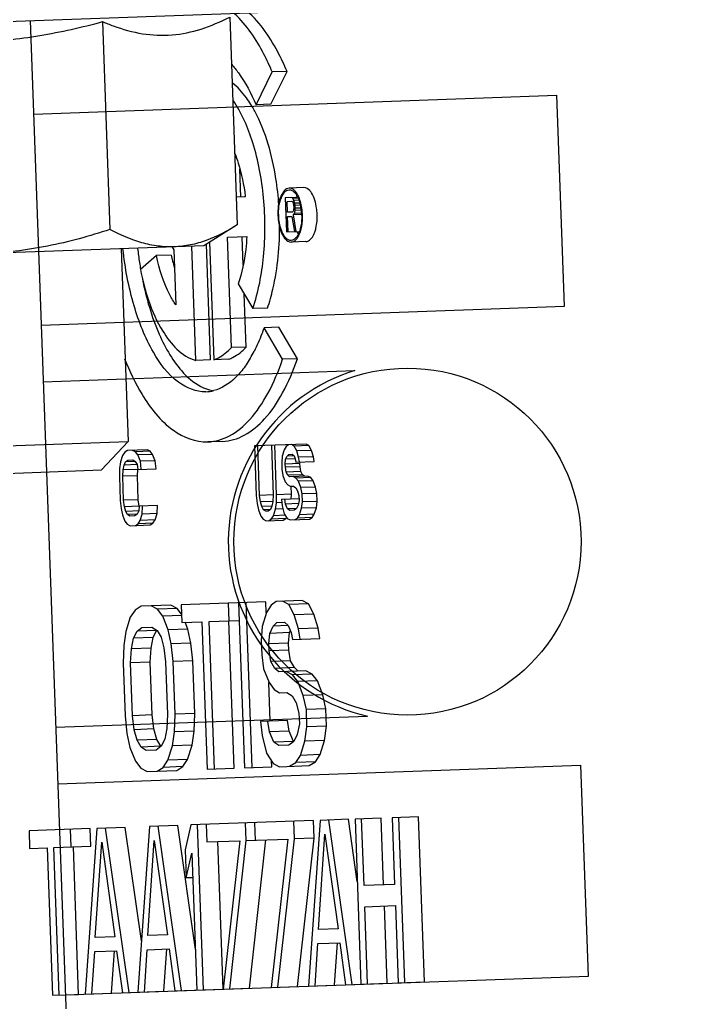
# Model space of a CAD drawing. Header units: millimetres. Extents: x 8884 to 18446, y 10737 to 16556.
# Drawn here: x 11247.985 to 11248.607, y 15462.355 to 15463.247 of the extents above; entities that cross this region are included whole.
import ezdxf

# ---------------------------------------------------------------- set-up
doc = ezdxf.new("R2010")
doc.units = ezdxf.units.MM
doc.layers.add('ENSAMBLES', color=7, linetype='Continuous')

msp = doc.modelspace()

# ---------------------------------------------------------------- linework, layer by layer
at = {"color": 252, "linetype": 'Continuous'}
for p, q in [((11247.1955, 15463.21742, 84.48697), (11248.69453, 15463.27133, 84.48697)), ((11247.99498, 15463.24618, 84.48697), (11248.03092, 15462.24682, 84.48697)), ((11248.17593, 15463.24935, 84.48697), (11248.18271, 15463.06067, 84.48697)), ((11248.06053, 15463.2452, 84.48697), (11248.06732, 15463.05652, 84.48697)), ((11247.99804, 15463.16123, 84.48697), (11248.47273, 15463.1783, 84.48697)), ((11248.47962, 15462.98685, 84.48697), (11248.47273, 15463.1783, 84.48697)), ((11248.18271, 15463.06067, 84.48697), (11248.15243, 15463.04171, 84.48697)), ((11248.15243, 15463.04171, 84.48697), (11247.75269, 15463.02733, 84.48697)), ((11248.07748, 15463.03901, 84.48697), (11248.08377, 15462.86412, 84.48697)), ((11248.00492, 15462.96978, 84.48697), (11248.47962, 15462.98685, 84.48697)), ((11248.00677, 15462.91835, 84.48697), (11248.28953, 15462.92852, 84.48697)), ((11247.83393, 15462.85514, 84.48697), (11248.08377, 15462.86412, 84.48697)), ((11248.08377, 15462.86412, 84.48697), (11248.05969, 15462.83824, 84.48697)), ((11247.85982, 15462.83105, 84.48697), (11248.05968, 15462.83824, 84.48697)), ((11248.01805, 15462.60463, 84.48697), (11248.30081, 15462.6148, 84.48697)), ((11248.0199, 15462.5532, 84.48697), (11248.4946, 15462.57027, 84.48697)), ((11248.50148, 15462.37882, 84.48697), (11248.4946, 15462.57027, 84.48697)), ((11248.02679, 15462.36175, 84.48697), (11248.50144, 15462.37882, 84.48697))]:
    msp.add_line(p, q, dxfattribs=at)
msp.add_circle((11248.3372, 15462.77317, 84.48697), 0.1575, dxfattribs=at)
for centre, radius, start, end in [((11248.13931, 15463.43092, 84.48697), 0.20175, 247.01416, 249.9669), ((11248.3372, 15462.77317, 84.48697), 0.1625, 107.05965, 257.05965)]:
    msp.add_arc(centre, radius, start, end, dxfattribs=at)
for points, start_tangent, end_tangent in [([(11248.0702, 15463.24138, 84.48697), (11248.09688, 15463.23426, 84.48697), (11248.12362, 15463.23314, 84.48697), (11248.15005, 15463.2385, 84.48697), (11248.17593, 15463.24935, 84.48697)], (0.93977, -0.341809), (0.890533, 0.454918)), ([(11247.94565, 15463.22663, 84.48697), (11248.00362, 15463.23258, 84.48697), (11248.06053, 15463.2452, 84.48697)], (0.999354, 0.03594), (0.96509, 0.261918)), ([(11248.18271, 15463.06067, 84.48697), (11248.15464, 15463.0466, 84.48697), (11248.14024, 15463.0425, 84.48697), (11248.12565, 15463.04074, 84.48697)], (-0.847496, -0.530802), (-0.999354, -0.03594)), ([(11248.06732, 15463.05652, 84.48697), (11248.01071, 15463.04143, 84.48697), (11247.95256, 15463.03452, 84.48697)], (-0.95018, -0.311701), (-0.999354, -0.03594)), ([(11248.12565, 15463.04074, 84.48697), (11248.11098, 15463.04145, 84.48697), (11248.09632, 15463.04451, 84.48697), (11248.06732, 15463.05652, 84.48697)], (-0.999354, -0.03594), (-0.883436, 0.468552))]:
    msp.add_spline(points, degree=3, dxfattribs=dict(at, start_tangent=start_tangent, end_tangent=end_tangent))
at = {"layer": 'ENSAMBLES', "color": 252, "linetype": 'Continuous'}
for p, q in [((11248.19982, 15463.16973, 84.48697), (11248.21458, 15463.19953, 84.48697)), ((11248.21318, 15463.17021, 84.48697), (11248.22794, 15463.20001, 84.48697)), ((11248.22794, 15463.20001, 84.48697), (11248.21458, 15463.19953, 84.48697)), ((11248.21318, 15463.17021, 84.48697), (11248.19982, 15463.16973, 84.48697)), ((11248.18593, 15463.08594, 84.48697), (11248.18501, 15463.11154, 84.48697)), ((11248.24332, 15463.09451, 84.48697), (11248.22996, 15463.09403, 84.48697)), ((11248.19016, 15463.08609, 84.48697), (11248.18181, 15463.08579, 84.48697)), ((11248.23754, 15463.08567, 84.48697), (11248.22641, 15463.08527, 84.48697)), ((11248.22641, 15463.08527, 84.48697), (11248.22752, 15463.05441, 84.48697)), ((11248.23321, 15463.08486, 84.48697), (11248.23202, 15463.08547, 84.48697)), ((11248.2378, 15463.08502, 84.48697), (11248.23321, 15463.08486, 84.48697)), ((11248.22793, 15463.08204, 84.48697), (11248.23237, 15463.0822, 84.48697)), ((11248.22829, 15463.07219, 84.48697), (11248.22793, 15463.08204, 84.48697)), ((11248.23237, 15463.0822, 84.48697), (11248.23309, 15463.08157, 84.48697)), ((11248.23309, 15463.08157, 84.48697), (11248.23361, 15463.08027, 84.48697)), ((11248.23421, 15463.08292, 84.48697), (11248.23321, 15463.08486, 84.48697)), ((11248.23361, 15463.08027, 84.48697), (11248.23391, 15463.07831, 84.48697)), ((11248.23398, 15463.07634, 84.48697), (11248.23382, 15463.07436, 84.48697)), ((11248.23391, 15463.07831, 84.48697), (11248.23398, 15463.07634, 84.48697)), ((11248.23858, 15463.08308, 84.48697), (11248.23421, 15463.08292, 84.48697)), ((11248.23501, 15463.08032, 84.48697), (11248.23421, 15463.08292, 84.48697)), ((11248.23963, 15463.08049, 84.48697), (11248.23501, 15463.08032, 84.48697)), ((11248.23531, 15463.07836, 84.48697), (11248.23501, 15463.08032, 84.48697)), ((11248.24007, 15463.07853, 84.48697), (11248.23531, 15463.07836, 84.48697)), ((11248.2354, 15463.07573, 84.48697), (11248.23531, 15463.07836, 84.48697)), ((11248.23272, 15463.07235, 84.48697), (11248.22829, 15463.07219, 84.48697)), ((11248.22843, 15463.06825, 84.48697), (11248.2324, 15463.06839, 84.48697)), ((11248.22892, 15463.05446, 84.48697), (11248.22843, 15463.06825, 84.48697)), ((11248.2324, 15463.06839, 84.48697), (11248.23476, 15463.05467, 84.48697)), ((11248.2334, 15463.07303, 84.48697), (11248.23272, 15463.07235, 84.48697)), ((11248.23382, 15463.07436, 84.48697), (11248.2334, 15463.07303, 84.48697)), ((11248.23375, 15463.06976, 84.48697), (11248.23464, 15463.0711, 84.48697)), ((11248.24127, 15463.07003, 84.48697), (11248.23375, 15463.06976, 84.48697)), ((11248.23639, 15463.05473, 84.48697), (11248.23375, 15463.06976, 84.48697)), ((11248.23464, 15463.0711, 84.48697), (11248.23524, 15463.07375, 84.48697)), ((11248.24122, 15463.07134, 84.48697), (11248.23464, 15463.0711, 84.48697)), ((11248.23524, 15463.07375, 84.48697), (11248.2354, 15463.07573, 84.48697)), ((11248.24113, 15463.07397, 84.48697), (11248.23524, 15463.07375, 84.48697)), ((11248.24043, 15463.07591, 84.48697), (11248.2354, 15463.07573, 84.48697)), ((11248.17387, 15463.04948, 84.48697), (11248.19146, 15463.05011, 84.48697)), ((11248.17747, 15462.94929, 84.48697), (11248.17387, 15463.04948, 84.48697)), ((11248.18815, 15463.02419, 84.48697), (11248.18722, 15463.04996, 84.48697)), ((11248.22752, 15463.05441, 84.48697), (11248.23896, 15463.05483, 84.48697)), ((11248.2374, 15463.0535, 84.48697), (11248.23833, 15463.05183, 84.48697)), ((11248.23916, 15463.05447, 84.48697), (11248.23799, 15463.05181, 84.48697)), ((11248.12342, 15463.04098, 84.48697), (11248.12522, 15463.03792, 84.48697)), ((11248.14518, 15462.93763, 84.48697), (11248.14145, 15463.04131, 84.48697)), ((11248.15854, 15462.93811, 84.48697), (11248.15476, 15463.04316, 84.48697)), ((11248.15767, 15463.04499, 84.48697), (11248.16151, 15462.93822, 84.48697)), ((11248.24508, 15463.04554, 84.48697), (11248.23172, 15463.04506, 84.48697)), ((11248.10959, 15463.03284, 84.48697), (11248.09489, 15463.02016, 84.48697)), ((11248.12295, 15463.03332, 84.48697), (11248.10959, 15463.03284, 84.48697)), ((11248.12522, 15463.03792, 84.48697), (11248.12701, 15462.98821, 84.48697)), ((11248.18375, 15463.00707, 84.48697), (11248.19691, 15462.98471, 84.48697)), ((11248.19083, 15462.94977, 84.48697), (11248.18909, 15462.99798, 84.48697)), ((11248.21026, 15462.98519, 84.48697), (11248.19691, 15462.98471, 84.48697)), ((11248.22045, 15462.96786, 84.48697), (11248.2071, 15462.96738, 84.48697)), ((11248.22396, 15462.93873, 84.48697), (11248.2071, 15462.96738, 84.48697)), ((11248.23732, 15462.93921, 84.48697), (11248.22045, 15462.96786, 84.48697)), ((11248.19083, 15462.94977, 84.48697), (11248.17747, 15462.94929, 84.48697)), ((11248.15854, 15462.93811, 84.48697), (11248.14518, 15462.93763, 84.48697)), ((11248.17487, 15462.9387, 84.48697), (11248.16151, 15462.93822, 84.48697)), ((11248.23732, 15462.93921, 84.48697), (11248.22396, 15462.93873, 84.48697)), ((11248.16937, 15462.8642, 84.48697), (11248.15602, 15462.86372, 84.48697)), ((11248.08072, 15462.85431, 84.48697), (11248.07876, 15462.85133, 84.48697)), ((11248.08325, 15462.85585, 84.48697), (11248.08072, 15462.85431, 84.48697)), ((11248.10125, 15462.8565, 84.48697), (11248.08325, 15462.85585, 84.48697)), ((11248.09053, 15462.85466, 84.48697), (11248.08789, 15462.85602, 84.48697)), ((11248.10388, 15462.85514, 84.48697), (11248.09053, 15462.85466, 84.48697)), ((11248.0927, 15462.85183, 84.48697), (11248.09053, 15462.85466, 84.48697)), ((11248.10388, 15462.85514, 84.48697), (11248.10125, 15462.8565, 84.48697)), ((11248.10605, 15462.85231, 84.48697), (11248.10388, 15462.85514, 84.48697)), ((11248.24524, 15462.86168, 84.48697), (11248.19834, 15462.85999, 84.48697)), ((11248.19834, 15462.85999, 84.48697), (11248.19995, 15462.815, 84.48697)), ((11248.20305, 15462.81511, 84.48697), (11248.20143, 15462.8601, 84.48697)), ((11248.21382, 15462.86055, 84.48697), (11248.21544, 15462.81556, 84.48697)), ((11248.21853, 15462.81567, 84.48697), (11248.21692, 15462.86066, 84.48697)), ((11248.22533, 15462.8566, 84.48697), (11248.22347, 15462.85072, 84.48697)), ((11248.22729, 15462.85958, 84.48697), (11248.22533, 15462.8566, 84.48697)), ((11248.2293, 15462.8611, 84.48697), (11248.22729, 15462.85958, 84.48697)), ((11248.23451, 15462.85984, 84.48697), (11248.23188, 15462.8612, 84.48697)), ((11248.24787, 15462.86032, 84.48697), (11248.23451, 15462.85984, 84.48697)), ((11248.23673, 15462.85556, 84.48697), (11248.23451, 15462.85984, 84.48697)), ((11248.25009, 15462.85604, 84.48697), (11248.23673, 15462.85556, 84.48697)), ((11248.23849, 15462.84981, 84.48697), (11248.23673, 15462.85556, 84.48697)), ((11248.24787, 15462.86032, 84.48697), (11248.24524, 15462.86168, 84.48697)), ((11248.25009, 15462.85604, 84.48697), (11248.24787, 15462.86032, 84.48697)), ((11248.25185, 15462.85029, 84.48697), (11248.25009, 15462.85604, 84.48697)), ((11248.07691, 15462.84545, 84.48697), (11248.07608, 15462.83961, 84.48697)), ((11248.07876, 15462.85133, 84.48697), (11248.07691, 15462.84545, 84.48697)), ((11248.08011, 15462.84266, 84.48697), (11248.08155, 15462.84562, 84.48697)), ((11248.08155, 15462.84562, 84.48697), (11248.08356, 15462.84714, 84.48697)), ((11248.09032, 15462.84593, 84.48697), (11248.08155, 15462.84562, 84.48697)), ((11248.08356, 15462.84714, 84.48697), (11248.08821, 15462.84731, 84.48697)), ((11248.08821, 15462.84731, 84.48697), (11248.09032, 15462.84593, 84.48697)), ((11248.09032, 15462.84593, 84.48697), (11248.09198, 15462.84309, 84.48697)), ((11248.10605, 15462.85231, 84.48697), (11248.0927, 15462.85183, 84.48697)), ((11248.09497, 15462.8461, 84.48697), (11248.0927, 15462.85183, 84.48697)), ((11248.10833, 15462.84658, 84.48697), (11248.09497, 15462.8461, 84.48697)), ((11248.09575, 15462.83886, 84.48697), (11248.09497, 15462.8461, 84.48697)), ((11248.10833, 15462.84658, 84.48697), (11248.10605, 15462.85231, 84.48697)), ((11248.1091, 15462.83934, 84.48697), (11248.10833, 15462.84658, 84.48697)), ((11248.22347, 15462.85072, 84.48697), (11248.22317, 15462.8449, 84.48697)), ((11248.22317, 15462.8449, 84.48697), (11248.22337, 15462.83909, 84.48697)), ((11248.22631, 15462.84356, 84.48697), (11248.22667, 15462.84793, 84.48697)), ((11248.22667, 15462.84793, 84.48697), (11248.22812, 15462.85089, 84.48697)), ((11248.23545, 15462.84825, 84.48697), (11248.22667, 15462.84793, 84.48697)), ((11248.22812, 15462.85089, 84.48697), (11248.22961, 15462.8524, 84.48697)), ((11248.23431, 15462.85111, 84.48697), (11248.22812, 15462.85089, 84.48697)), ((11248.22961, 15462.8524, 84.48697), (11248.23271, 15462.85251, 84.48697)), ((11248.23271, 15462.85251, 84.48697), (11248.23431, 15462.85111, 84.48697)), ((11248.23431, 15462.85111, 84.48697), (11248.23545, 15462.84825, 84.48697)), ((11248.23545, 15462.84825, 84.48697), (11248.23607, 15462.84536, 84.48697)), ((11248.23607, 15462.84536, 84.48697), (11248.25252, 15462.84595, 84.48697)), ((11248.25185, 15462.85029, 84.48697), (11248.23849, 15462.84981, 84.48697)), ((11248.23916, 15462.84547, 84.48697), (11248.23849, 15462.84981, 84.48697)), ((11248.23967, 15462.84404, 84.48697), (11248.23978, 15462.84542, 84.48697)), ((11248.25252, 15462.84595, 84.48697), (11248.25185, 15462.85029, 84.48697)), ((11248.07608, 15462.83961, 84.48697), (11248.07583, 15462.83233, 84.48697)), ((11248.07892, 15462.83245, 84.48697), (11248.07923, 15462.83827, 84.48697)), ((11248.07923, 15462.83827, 84.48697), (11248.08011, 15462.84266, 84.48697)), ((11248.09259, 15462.83875, 84.48697), (11248.07923, 15462.83827, 84.48697)), ((11248.09198, 15462.84309, 84.48697), (11248.08011, 15462.84266, 84.48697)), ((11248.09198, 15462.84309, 84.48697), (11248.09265, 15462.83875, 84.48697)), ((11248.09228, 15462.83293, 84.48697), (11248.09259, 15462.83875, 84.48697)), ((11248.09265, 15462.83875, 84.48697), (11248.1091, 15462.83934, 84.48697)), ((11248.22337, 15462.83909, 84.48697), (11248.2241, 15462.83331, 84.48697)), ((11248.23967, 15462.84404, 84.48697), (11248.22631, 15462.84356, 84.48697)), ((11248.22642, 15462.84066, 84.48697), (11248.22631, 15462.84356, 84.48697)), ((11248.23978, 15462.84114, 84.48697), (11248.22642, 15462.84066, 84.48697)), ((11248.22709, 15462.83632, 84.48697), (11248.22642, 15462.84066, 84.48697)), ((11248.24045, 15462.8368, 84.48697), (11248.22709, 15462.83632, 84.48697)), ((11248.22874, 15462.83347, 84.48697), (11248.22709, 15462.83632, 84.48697)), ((11248.23978, 15462.84114, 84.48697), (11248.23967, 15462.84404, 84.48697)), ((11248.24045, 15462.8368, 84.48697), (11248.23978, 15462.84114, 84.48697)), ((11248.2421, 15462.83395, 84.48697), (11248.24045, 15462.8368, 84.48697)), ((11248.07583, 15462.83233, 84.48697), (11248.07661, 15462.81057, 84.48697)), ((11248.09228, 15462.83293, 84.48697), (11248.07892, 15462.83245, 84.48697)), ((11248.07971, 15462.81068, 84.48697), (11248.07892, 15462.83245, 84.48697)), ((11248.09306, 15462.81116, 84.48697), (11248.09228, 15462.83293, 84.48697)), ((11248.2241, 15462.83331, 84.48697), (11248.22637, 15462.82758, 84.48697)), ((11248.22637, 15462.82758, 84.48697), (11248.22854, 15462.82475, 84.48697)), ((11248.2421, 15462.83395, 84.48697), (11248.22874, 15462.83347, 84.48697)), ((11248.23034, 15462.83208, 84.48697), (11248.22874, 15462.83347, 84.48697)), ((11248.2468, 15462.83267, 84.48697), (11248.23034, 15462.83208, 84.48697)), ((11248.23607, 15462.83083, 84.48697), (11248.23344, 15462.83219, 84.48697)), ((11248.24943, 15462.83131, 84.48697), (11248.23607, 15462.83083, 84.48697)), ((11248.23824, 15462.828, 84.48697), (11248.23607, 15462.83083, 84.48697)), ((11248.2516, 15462.82848, 84.48697), (11248.23824, 15462.828, 84.48697)), ((11248.24052, 15462.82227, 84.48697), (11248.23824, 15462.828, 84.48697)), ((11248.2437, 15462.83256, 84.48697), (11248.2421, 15462.83395, 84.48697)), ((11248.24943, 15462.83131, 84.48697), (11248.2468, 15462.83267, 84.48697)), ((11248.2516, 15462.82848, 84.48697), (11248.24943, 15462.83131, 84.48697)), ((11248.25387, 15462.82275, 84.48697), (11248.2516, 15462.82848, 84.48697)), ((11248.22854, 15462.82475, 84.48697), (11248.23066, 15462.82337, 84.48697)), ((11248.23066, 15462.82337, 84.48697), (11248.23375, 15462.82348, 84.48697)), ((11248.23189, 15462.81615, 84.48697), (11248.23163, 15462.82341, 84.48697)), ((11248.23375, 15462.82348, 84.48697), (11248.23587, 15462.82211, 84.48697)), ((11248.23587, 15462.82211, 84.48697), (11248.23752, 15462.81926, 84.48697)), ((11248.23752, 15462.81926, 84.48697), (11248.23871, 15462.81494, 84.48697)), ((11248.25387, 15462.82275, 84.48697), (11248.24052, 15462.82227, 84.48697)), ((11248.24176, 15462.81651, 84.48697), (11248.24052, 15462.82227, 84.48697)), ((11248.25511, 15462.81699, 84.48697), (11248.25387, 15462.82275, 84.48697)), ((11248.07661, 15462.81057, 84.48697), (11248.07739, 15462.80333, 84.48697)), ((11248.09306, 15462.81116, 84.48697), (11248.07971, 15462.81068, 84.48697)), ((11248.08043, 15462.80489, 84.48697), (11248.07971, 15462.81068, 84.48697)), ((11248.09379, 15462.80537, 84.48697), (11248.09306, 15462.81116, 84.48697)), ((11248.19995, 15462.815, 84.48697), (11248.20073, 15462.80777, 84.48697)), ((11248.21544, 15462.81556, 84.48697), (11248.20305, 15462.81511, 84.48697)), ((11248.20378, 15462.80933, 84.48697), (11248.20305, 15462.81511, 84.48697)), ((11248.21513, 15462.80974, 84.48697), (11248.20378, 15462.80933, 84.48697)), ((11248.20496, 15462.80501, 84.48697), (11248.20378, 15462.80933, 84.48697)), ((11248.21513, 15462.80974, 84.48697), (11248.21425, 15462.80535, 84.48697)), ((11248.21544, 15462.81556, 84.48697), (11248.21513, 15462.80974, 84.48697)), ((11248.21745, 15462.80255, 84.48697), (11248.21828, 15462.8084, 84.48697)), ((11248.21828, 15462.8084, 84.48697), (11248.21853, 15462.81567, 84.48697)), ((11248.22292, 15462.80856, 84.48697), (11248.21828, 15462.8084, 84.48697)), ((11248.23189, 15462.81615, 84.48697), (11248.21853, 15462.81567, 84.48697)), ((11248.23927, 15462.81206, 84.48697), (11248.22282, 15462.81147, 84.48697)), ((11248.22282, 15462.81147, 84.48697), (11248.22354, 15462.80568, 84.48697)), ((11248.22659, 15462.80724, 84.48697), (11248.22591, 15462.81158, 84.48697)), ((11248.23174, 15462.81179, 84.48697), (11248.23189, 15462.81615, 84.48697)), ((11248.23887, 15462.81059, 84.48697), (11248.23799, 15462.8062, 84.48697)), ((11248.23871, 15462.81494, 84.48697), (11248.23887, 15462.81059, 84.48697)), ((11248.24119, 15462.80341, 84.48697), (11248.24202, 15462.80925, 84.48697)), ((11248.25511, 15462.81699, 84.48697), (11248.24176, 15462.81651, 84.48697)), ((11248.24202, 15462.80925, 84.48697), (11248.24176, 15462.81651, 84.48697)), ((11248.25537, 15462.80973, 84.48697), (11248.24202, 15462.80925, 84.48697)), ((11248.25455, 15462.80389, 84.48697), (11248.25537, 15462.80973, 84.48697)), ((11248.25537, 15462.80973, 84.48697), (11248.25511, 15462.81699, 84.48697)), ((11248.07739, 15462.80333, 84.48697), (11248.07863, 15462.79756, 84.48697)), ((11248.09379, 15462.80537, 84.48697), (11248.08043, 15462.80489, 84.48697)), ((11248.08162, 15462.80058, 84.48697), (11248.08043, 15462.80489, 84.48697)), ((11248.09401, 15462.80102, 84.48697), (11248.08162, 15462.80058, 84.48697)), ((11248.08327, 15462.79773, 84.48697), (11248.08162, 15462.80058, 84.48697)), ((11248.09349, 15462.801, 84.48697), (11248.09205, 15462.79804, 84.48697)), ((11248.09385, 15462.80537, 84.48697), (11248.09349, 15462.801, 84.48697)), ((11248.1103, 15462.80597, 84.48697), (11248.09385, 15462.80537, 84.48697)), ((11248.09669, 15462.79821, 84.48697), (11248.09695, 15462.80549, 84.48697)), ((11248.11005, 15462.79869, 84.48697), (11248.1103, 15462.80597, 84.48697)), ((11248.20073, 15462.80777, 84.48697), (11248.20197, 15462.802, 84.48697)), ((11248.20197, 15462.802, 84.48697), (11248.20425, 15462.79627, 84.48697)), ((11248.21425, 15462.80535, 84.48697), (11248.20496, 15462.80501, 84.48697)), ((11248.20662, 15462.80216, 84.48697), (11248.20496, 15462.80501, 84.48697)), ((11248.21281, 15462.80239, 84.48697), (11248.20662, 15462.80216, 84.48697)), ((11248.20873, 15462.80079, 84.48697), (11248.20662, 15462.80216, 84.48697)), ((11248.2108, 15462.80086, 84.48697), (11248.20873, 15462.80079, 84.48697)), ((11248.21281, 15462.80239, 84.48697), (11248.2108, 15462.80086, 84.48697)), ((11248.21425, 15462.80535, 84.48697), (11248.21281, 15462.80239, 84.48697)), ((11248.2156, 15462.79668, 84.48697), (11248.21745, 15462.80255, 84.48697)), ((11248.22427, 15462.8028, 84.48697), (11248.21745, 15462.80255, 84.48697)), ((11248.22354, 15462.80568, 84.48697), (11248.22535, 15462.79848, 84.48697)), ((11248.23794, 15462.80765, 84.48697), (11248.22659, 15462.80724, 84.48697)), ((11248.22829, 15462.80294, 84.48697), (11248.22659, 15462.80724, 84.48697)), ((11248.23655, 15462.80324, 84.48697), (11248.22829, 15462.80294, 84.48697)), ((11248.23041, 15462.80157, 84.48697), (11248.22829, 15462.80294, 84.48697)), ((11248.23454, 15462.80172, 84.48697), (11248.23041, 15462.80157, 84.48697)), ((11248.23655, 15462.80324, 84.48697), (11248.23454, 15462.80172, 84.48697)), ((11248.23799, 15462.8062, 84.48697), (11248.23655, 15462.80324, 84.48697)), ((11248.23934, 15462.79753, 84.48697), (11248.24119, 15462.80341, 84.48697)), ((11248.25455, 15462.80389, 84.48697), (11248.24119, 15462.80341, 84.48697)), ((11248.25269, 15462.79801, 84.48697), (11248.25455, 15462.80389, 84.48697)), ((11248.07863, 15462.79756, 84.48697), (11248.0809, 15462.79183, 84.48697)), ((11248.0809, 15462.79183, 84.48697), (11248.08307, 15462.789, 84.48697)), ((11248.09205, 15462.79804, 84.48697), (11248.08327, 15462.79773, 84.48697)), ((11248.08539, 15462.79635, 84.48697), (11248.08327, 15462.79773, 84.48697)), ((11248.09003, 15462.79652, 84.48697), (11248.08539, 15462.79635, 84.48697)), ((11248.09205, 15462.79804, 84.48697), (11248.09003, 15462.79652, 84.48697)), ((11248.09288, 15462.78936, 84.48697), (11248.09484, 15462.79233, 84.48697)), ((11248.09484, 15462.79233, 84.48697), (11248.09669, 15462.79821, 84.48697)), ((11248.10819, 15462.79281, 84.48697), (11248.09484, 15462.79233, 84.48697)), ((11248.11005, 15462.79869, 84.48697), (11248.09669, 15462.79821, 84.48697)), ((11248.10623, 15462.78984, 84.48697), (11248.10819, 15462.79281, 84.48697)), ((11248.10819, 15462.79281, 84.48697), (11248.11005, 15462.79869, 84.48697)), ((11248.20425, 15462.79627, 84.48697), (11248.20641, 15462.79344, 84.48697)), ((11248.20641, 15462.79344, 84.48697), (11248.20905, 15462.79208, 84.48697)), ((11248.20905, 15462.79208, 84.48697), (11248.22447, 15462.79263, 84.48697)), ((11248.21111, 15462.79215, 84.48697), (11248.21364, 15462.7937, 84.48697)), ((11248.21364, 15462.7937, 84.48697), (11248.2156, 15462.79668, 84.48697)), ((11248.227, 15462.79418, 84.48697), (11248.21364, 15462.7937, 84.48697)), ((11248.22626, 15462.79706, 84.48697), (11248.2156, 15462.79668, 84.48697)), ((11248.22447, 15462.79263, 84.48697), (11248.227, 15462.79418, 84.48697)), ((11248.22535, 15462.79848, 84.48697), (11248.22809, 15462.79422, 84.48697)), ((11248.227, 15462.79418, 84.48697), (11248.22734, 15462.79471, 84.48697)), ((11248.22809, 15462.79422, 84.48697), (11248.23072, 15462.79286, 84.48697)), ((11248.23072, 15462.79286, 84.48697), (11248.24821, 15462.79349, 84.48697)), ((11248.23485, 15462.79301, 84.48697), (11248.23738, 15462.79455, 84.48697)), ((11248.23738, 15462.79455, 84.48697), (11248.23934, 15462.79753, 84.48697)), ((11248.25074, 15462.79503, 84.48697), (11248.23738, 15462.79455, 84.48697)), ((11248.25269, 15462.79801, 84.48697), (11248.23934, 15462.79753, 84.48697)), ((11248.24821, 15462.79349, 84.48697), (11248.25074, 15462.79503, 84.48697)), ((11248.25074, 15462.79503, 84.48697), (11248.25269, 15462.79801, 84.48697)), ((11248.08307, 15462.789, 84.48697), (11248.0857, 15462.78764, 84.48697)), ((11248.0857, 15462.78764, 84.48697), (11248.1037, 15462.78829, 84.48697)), ((11248.09035, 15462.78781, 84.48697), (11248.09288, 15462.78936, 84.48697)), ((11248.10623, 15462.78984, 84.48697), (11248.09288, 15462.78936, 84.48697)), ((11248.1037, 15462.78829, 84.48697), (11248.10623, 15462.78984, 84.48697)), ((11248.24158, 15462.7197, 84.48697), (11248.2181, 15462.71886, 84.48697)), ((11248.24736, 15462.71672, 84.48697), (11248.24158, 15462.7197, 84.48697)), ((11248.09004, 15462.71106, 84.48697), (11248.08573, 15462.70452, 84.48697)), ((11248.0956, 15462.71445, 84.48697), (11248.09004, 15462.71106, 84.48697)), ((11248.12248, 15462.71542, 84.48697), (11248.0956, 15462.71445, 84.48697)), ((11248.11046, 15462.71179, 84.48697), (11248.10467, 15462.71478, 84.48697)), ((11248.12827, 15462.71243, 84.48697), (11248.11046, 15462.71179, 84.48697)), ((11248.11522, 15462.70558, 84.48697), (11248.11046, 15462.71179, 84.48697)), ((11248.12827, 15462.71243, 84.48697), (11248.12248, 15462.71542, 84.48697)), ((11248.1322, 15462.70731, 84.48697), (11248.12827, 15462.71243, 84.48697)), ((11248.20868, 15462.71852, 84.48697), (11248.13189, 15462.71576, 84.48697)), ((11248.13189, 15462.71576, 84.48697), (11248.13247, 15462.69981, 84.48697)), ((11248.17557, 15462.70136, 84.48697), (11248.17499, 15462.71731, 84.48697)), ((11248.18407, 15462.71763, 84.48697), (11248.18946, 15462.56773, 84.48697)), ((11248.19627, 15462.56798, 84.48697), (11248.19087, 15462.71788, 84.48697)), ((11248.20903, 15462.70895, 84.48697), (11248.20868, 15462.71852, 84.48697)), ((11248.21367, 15462.71551, 84.48697), (11248.20937, 15462.70896, 84.48697)), ((11248.2181, 15462.71886, 84.48697), (11248.21367, 15462.71551, 84.48697)), ((11248.22955, 15462.71608, 84.48697), (11248.22377, 15462.71906, 84.48697)), ((11248.24736, 15462.71672, 84.48697), (11248.22955, 15462.71608, 84.48697)), ((11248.23443, 15462.70667, 84.48697), (11248.22955, 15462.71608, 84.48697)), ((11248.25224, 15462.70731, 84.48697), (11248.24736, 15462.71672, 84.48697)), ((11248.08573, 15462.70452, 84.48697), (11248.08166, 15462.6916, 84.48697)), ((11248.13224, 15462.70619, 84.48697), (11248.11522, 15462.70558, 84.48697)), ((11248.12022, 15462.69298, 84.48697), (11248.11522, 15462.70558, 84.48697)), ((11248.15742, 15462.70071, 84.48697), (11248.18464, 15462.70169, 84.48697)), ((11248.18005, 15462.56739, 84.48697), (11248.17523, 15462.70135, 84.48697)), ((11248.20937, 15462.70896, 84.48697), (11248.20529, 15462.69604, 84.48697)), ((11248.25224, 15462.70731, 84.48697), (11248.23443, 15462.70667, 84.48697)), ((11248.2383, 15462.69404, 84.48697), (11248.23443, 15462.70667, 84.48697)), ((11248.2561, 15462.69468, 84.48697), (11248.25224, 15462.70731, 84.48697)), ((11248.09186, 15462.69196, 84.48697), (11248.09629, 15462.69532, 84.48697)), ((11248.10967, 15462.6926, 84.48697), (11248.09186, 15462.69196, 84.48697)), ((11248.09629, 15462.69532, 84.48697), (11248.10536, 15462.69564, 84.48697)), ((11248.10536, 15462.69564, 84.48697), (11248.11001, 15462.69262, 84.48697)), ((11248.1065, 15462.6861, 84.48697), (11248.10967, 15462.6926, 84.48697)), ((11248.11001, 15462.69262, 84.48697), (11248.11364, 15462.68636, 84.48697)), ((11248.13803, 15462.69362, 84.48697), (11248.12022, 15462.69298, 84.48697)), ((11248.12295, 15462.68031, 84.48697), (11248.12022, 15462.69298, 84.48697)), ((11248.13247, 15462.69981, 84.48697), (11248.15062, 15462.70046, 84.48697)), ((11248.13803, 15462.69362, 84.48697), (11248.13553, 15462.69992, 84.48697)), ((11248.14076, 15462.68095, 84.48697), (11248.13803, 15462.69362, 84.48697)), ((11248.15062, 15462.70046, 84.48697), (11248.15543, 15462.56651, 84.48697)), ((11248.16224, 15462.56675, 84.48697), (11248.15742, 15462.70071, 84.48697)), ((11248.20529, 15462.69604, 84.48697), (11248.20461, 15462.68324, 84.48697)), ((11248.21232, 15462.68991, 84.48697), (11248.2155, 15462.69641, 84.48697)), ((11248.2155, 15462.69641, 84.48697), (11248.21878, 15462.69972, 84.48697)), ((11248.22911, 15462.6969, 84.48697), (11248.2155, 15462.69641, 84.48697)), ((11248.21878, 15462.69972, 84.48697), (11248.22559, 15462.69997, 84.48697)), ((11248.22559, 15462.69997, 84.48697), (11248.22911, 15462.6969, 84.48697)), ((11248.22911, 15462.6969, 84.48697), (11248.23161, 15462.6906, 84.48697)), ((11248.2561, 15462.69468, 84.48697), (11248.2383, 15462.69404, 84.48697)), ((11248.23977, 15462.68451, 84.48697), (11248.2383, 15462.69404, 84.48697)), ((11248.25758, 15462.68515, 84.48697), (11248.2561, 15462.69468, 84.48697)), ((11248.08166, 15462.6916, 84.48697), (11248.07985, 15462.67876, 84.48697)), ((11248.08677, 15462.67581, 84.48697), (11248.08869, 15462.68546, 84.48697)), ((11248.08869, 15462.68546, 84.48697), (11248.09186, 15462.69196, 84.48697)), ((11248.1065, 15462.6861, 84.48697), (11248.08869, 15462.68546, 84.48697)), ((11248.10457, 15462.67645, 84.48697), (11248.1065, 15462.6861, 84.48697)), ((11248.11364, 15462.68636, 84.48697), (11248.11626, 15462.67687, 84.48697)), ((11248.21153, 15462.6803, 84.48697), (11248.21232, 15462.68991, 84.48697)), ((11248.23013, 15462.69055, 84.48697), (11248.21232, 15462.68991, 84.48697)), ((11248.22934, 15462.68094, 84.48697), (11248.23013, 15462.69055, 84.48697)), ((11248.23013, 15462.69055, 84.48697), (11248.23096, 15462.69224, 84.48697)), ((11248.23161, 15462.6906, 84.48697), (11248.23297, 15462.68426, 84.48697)), ((11248.23297, 15462.68426, 84.48697), (11248.25758, 15462.68515, 84.48697)), ((11248.07985, 15462.67876, 84.48697), (11248.07929, 15462.66277, 84.48697)), ((11248.08609, 15462.66301, 84.48697), (11248.08677, 15462.67581, 84.48697)), ((11248.10457, 15462.67645, 84.48697), (11248.08677, 15462.67581, 84.48697)), ((11248.1039, 15462.66365, 84.48697), (11248.10457, 15462.67645, 84.48697)), ((11248.11626, 15462.67687, 84.48697), (11248.11785, 15462.66416, 84.48697)), ((11248.14076, 15462.68095, 84.48697), (11248.12295, 15462.68031, 84.48697)), ((11248.12465, 15462.6644, 84.48697), (11248.12295, 15462.68031, 84.48697)), ((11248.14246, 15462.66504, 84.48697), (11248.14076, 15462.68095, 84.48697)), ((11248.20461, 15462.68324, 84.48697), (11248.20507, 15462.67049, 84.48697)), ((11248.22934, 15462.68094, 84.48697), (11248.21153, 15462.6803, 84.48697)), ((11248.21176, 15462.67392, 84.48697), (11248.21153, 15462.6803, 84.48697)), ((11248.22957, 15462.67456, 84.48697), (11248.22934, 15462.68094, 84.48697)), ((11248.20507, 15462.67049, 84.48697), (11248.20666, 15462.65777, 84.48697)), ((11248.22957, 15462.67456, 84.48697), (11248.21176, 15462.67392, 84.48697)), ((11248.21324, 15462.66439, 84.48697), (11248.21176, 15462.67392, 84.48697)), ((11248.23105, 15462.66503, 84.48697), (11248.22957, 15462.67456, 84.48697)), ((11248.07929, 15462.66277, 84.48697), (11248.08101, 15462.61493, 84.48697)), ((11248.1039, 15462.66365, 84.48697), (11248.08609, 15462.66301, 84.48697)), ((11248.08781, 15462.61517, 84.48697), (11248.08609, 15462.66301, 84.48697)), ((11248.10562, 15462.61581, 84.48697), (11248.1039, 15462.66365, 84.48697)), ((11248.11785, 15462.66416, 84.48697), (11248.11957, 15462.61631, 84.48697)), ((11248.14246, 15462.66504, 84.48697), (11248.12465, 15462.6644, 84.48697)), ((11248.12638, 15462.61656, 84.48697), (11248.12465, 15462.6644, 84.48697)), ((11248.14418, 15462.6172, 84.48697), (11248.14246, 15462.66504, 84.48697)), ((11248.20666, 15462.65777, 84.48697), (11248.21166, 15462.64518, 84.48697)), ((11248.23105, 15462.66503, 84.48697), (11248.21324, 15462.66439, 84.48697)), ((11248.21687, 15462.65814, 84.48697), (11248.21324, 15462.66439, 84.48697)), ((11248.23468, 15462.65878, 84.48697), (11248.21687, 15462.65814, 84.48697)), ((11248.22039, 15462.65507, 84.48697), (11248.21687, 15462.65814, 84.48697)), ((11248.23468, 15462.65878, 84.48697), (11248.23105, 15462.66503, 84.48697)), ((11248.2382, 15462.65571, 84.48697), (11248.23468, 15462.65878, 84.48697)), ((11248.245, 15462.65595, 84.48697), (11248.22039, 15462.65507, 84.48697)), ((11248.23298, 15462.65233, 84.48697), (11248.2272, 15462.65531, 84.48697)), ((11248.25079, 15462.65297, 84.48697), (11248.23298, 15462.65233, 84.48697)), ((11248.23775, 15462.64611, 84.48697), (11248.23298, 15462.65233, 84.48697)), ((11248.25079, 15462.65297, 84.48697), (11248.245, 15462.65595, 84.48697)), ((11248.25556, 15462.64675, 84.48697), (11248.25079, 15462.65297, 84.48697)), ((11248.21258, 15462.61008, 84.48697), (11248.21132, 15462.64516, 84.48697)), ((11248.21166, 15462.64518, 84.48697), (11248.21643, 15462.63896, 84.48697)), ((11248.21643, 15462.63896, 84.48697), (11248.22108, 15462.63593, 84.48697)), ((11248.25556, 15462.64675, 84.48697), (11248.23775, 15462.64611, 84.48697)), ((11248.24274, 15462.63352, 84.48697), (11248.23775, 15462.64611, 84.48697)), ((11248.26055, 15462.63416, 84.48697), (11248.25556, 15462.64675, 84.48697)), ((11248.22108, 15462.63593, 84.48697), (11248.22788, 15462.63618, 84.48697)), ((11248.22788, 15462.63618, 84.48697), (11248.23254, 15462.63315, 84.48697)), ((11248.23254, 15462.63315, 84.48697), (11248.23617, 15462.6269, 84.48697)), ((11248.26055, 15462.63416, 84.48697), (11248.24274, 15462.63352, 84.48697)), ((11248.24547, 15462.62084, 84.48697), (11248.24274, 15462.63352, 84.48697)), ((11248.26328, 15462.62148, 84.48697), (11248.26055, 15462.63416, 84.48697)), ((11248.23617, 15462.6269, 84.48697), (11248.23878, 15462.61741, 84.48697)), ((11248.26328, 15462.62148, 84.48697), (11248.24547, 15462.62084, 84.48697)), ((11248.26385, 15462.60554, 84.48697), (11248.26328, 15462.62148, 84.48697)), ((11248.08101, 15462.61493, 84.48697), (11248.08271, 15462.59902, 84.48697)), ((11248.10562, 15462.61581, 84.48697), (11248.08781, 15462.61517, 84.48697)), ((11248.0894, 15462.60246, 84.48697), (11248.08781, 15462.61517, 84.48697)), ((11248.10721, 15462.6031, 84.48697), (11248.10562, 15462.61581, 84.48697)), ((11248.11957, 15462.61631, 84.48697), (11248.11889, 15462.60352, 84.48697)), ((11248.12581, 15462.60057, 84.48697), (11248.12638, 15462.61656, 84.48697)), ((11248.14418, 15462.6172, 84.48697), (11248.12638, 15462.61656, 84.48697)), ((11248.14362, 15462.60121, 84.48697), (11248.14418, 15462.6172, 84.48697)), ((11248.23878, 15462.61741, 84.48697), (11248.23912, 15462.60784, 84.48697)), ((11248.24604, 15462.6049, 84.48697), (11248.24547, 15462.62084, 84.48697)), ((11248.11889, 15462.60352, 84.48697), (11248.11697, 15462.59387, 84.48697)), ((11248.22846, 15462.61065, 84.48697), (11248.20385, 15462.60977, 84.48697)), ((11248.20385, 15462.60977, 84.48697), (11248.20544, 15462.59705, 84.48697)), ((11248.21213, 15462.60048, 84.48697), (11248.21065, 15462.61001, 84.48697)), ((11248.22994, 15462.60112, 84.48697), (11248.22846, 15462.61065, 84.48697)), ((11248.23912, 15462.60784, 84.48697), (11248.2372, 15462.59819, 84.48697)), ((11248.24423, 15462.59206, 84.48697), (11248.24604, 15462.6049, 84.48697)), ((11248.26385, 15462.60554, 84.48697), (11248.24604, 15462.6049, 84.48697)), ((11248.26204, 15462.5927, 84.48697), (11248.26385, 15462.60554, 84.48697)), ((11248.08271, 15462.59902, 84.48697), (11248.08544, 15462.58635, 84.48697)), ((11248.10721, 15462.6031, 84.48697), (11248.0894, 15462.60246, 84.48697)), ((11248.09202, 15462.59297, 84.48697), (11248.0894, 15462.60246, 84.48697)), ((11248.10983, 15462.59361, 84.48697), (11248.10721, 15462.6031, 84.48697)), ((11248.12401, 15462.58773, 84.48697), (11248.12581, 15462.60057, 84.48697)), ((11248.14362, 15462.60121, 84.48697), (11248.12581, 15462.60057, 84.48697)), ((11248.14181, 15462.58837, 84.48697), (11248.14362, 15462.60121, 84.48697)), ((11248.20544, 15462.59705, 84.48697), (11248.20942, 15462.58122, 84.48697)), ((11248.22994, 15462.60112, 84.48697), (11248.21213, 15462.60048, 84.48697)), ((11248.21588, 15462.59104, 84.48697), (11248.21213, 15462.60048, 84.48697)), ((11248.23369, 15462.59168, 84.48697), (11248.22994, 15462.60112, 84.48697)), ((11248.2372, 15462.59819, 84.48697), (11248.23403, 15462.59169, 84.48697)), ((11248.08544, 15462.58635, 84.48697), (11248.09044, 15462.57375, 84.48697)), ((11248.10983, 15462.59361, 84.48697), (11248.09202, 15462.59297, 84.48697)), ((11248.09565, 15462.58671, 84.48697), (11248.09202, 15462.59297, 84.48697)), ((11248.11346, 15462.58735, 84.48697), (11248.09565, 15462.58671, 84.48697)), ((11248.1003, 15462.58369, 84.48697), (11248.09565, 15462.58671, 84.48697)), ((11248.1138, 15462.58737, 84.48697), (11248.10937, 15462.58401, 84.48697)), ((11248.11346, 15462.58735, 84.48697), (11248.10983, 15462.59361, 84.48697)), ((11248.11697, 15462.59387, 84.48697), (11248.1138, 15462.58737, 84.48697)), ((11248.11993, 15462.57481, 84.48697), (11248.12401, 15462.58773, 84.48697)), ((11248.14181, 15462.58837, 84.48697), (11248.12401, 15462.58773, 84.48697)), ((11248.13774, 15462.57545, 84.48697), (11248.14181, 15462.58837, 84.48697)), ((11248.23369, 15462.59168, 84.48697), (11248.21588, 15462.59104, 84.48697)), ((11248.22053, 15462.58801, 84.48697), (11248.21588, 15462.59104, 84.48697)), ((11248.2296, 15462.58834, 84.48697), (11248.22053, 15462.58801, 84.48697)), ((11248.23403, 15462.59169, 84.48697), (11248.2296, 15462.58834, 84.48697)), ((11248.24016, 15462.57914, 84.48697), (11248.24423, 15462.59206, 84.48697)), ((11248.26204, 15462.5927, 84.48697), (11248.24423, 15462.59206, 84.48697)), ((11248.25797, 15462.57978, 84.48697), (11248.26204, 15462.5927, 84.48697)), ((11248.10937, 15462.58401, 84.48697), (11248.1003, 15462.58369, 84.48697)), ((11248.20942, 15462.58122, 84.48697), (11248.21543, 15462.57186, 84.48697)), ((11248.23585, 15462.57259, 84.48697), (11248.24016, 15462.57914, 84.48697)), ((11248.25797, 15462.57978, 84.48697), (11248.24016, 15462.57914, 84.48697)), ((11248.25366, 15462.57323, 84.48697), (11248.25797, 15462.57978, 84.48697)), ((11248.09044, 15462.57375, 84.48697), (11248.0952, 15462.56754, 84.48697)), ((11248.0952, 15462.56754, 84.48697), (11248.10099, 15462.56455, 84.48697)), ((11248.11006, 15462.56488, 84.48697), (11248.11562, 15462.56827, 84.48697)), ((11248.11562, 15462.56827, 84.48697), (11248.11993, 15462.57481, 84.48697)), ((11248.13343, 15462.56891, 84.48697), (11248.11562, 15462.56827, 84.48697)), ((11248.13774, 15462.57545, 84.48697), (11248.11993, 15462.57481, 84.48697)), ((11248.12787, 15462.56552, 84.48697), (11248.13343, 15462.56891, 84.48697)), ((11248.13343, 15462.56891, 84.48697), (11248.13774, 15462.57545, 84.48697)), ((11248.18946, 15462.56773, 84.48697), (11248.21407, 15462.56862, 84.48697)), ((11248.21407, 15462.56862, 84.48697), (11248.21387, 15462.57429, 84.48697)), ((11248.21543, 15462.57186, 84.48697), (11248.22122, 15462.56887, 84.48697)), ((11248.22122, 15462.56887, 84.48697), (11248.2481, 15462.56984, 84.48697)), ((11248.23029, 15462.5692, 84.48697), (11248.23585, 15462.57259, 84.48697)), ((11248.25366, 15462.57323, 84.48697), (11248.23585, 15462.57259, 84.48697)), ((11248.2481, 15462.56984, 84.48697), (11248.25366, 15462.57323, 84.48697)), ((11248.10099, 15462.56455, 84.48697), (11248.12787, 15462.56552, 84.48697)), ((11248.15543, 15462.56651, 84.48697), (11248.18005, 15462.56739, 84.48697)), ((11248.34716, 15462.52337, 84.48697), (11248.3234, 15462.52252, 84.48697)), ((11248.35255, 15462.37347, 84.48697), (11248.34716, 15462.52337, 84.48697)), ((11248.10307, 15462.51459, 84.48697), (11248.09258, 15462.36412, 84.48697)), ((11248.12882, 15462.51552, 84.48697), (11248.10307, 15462.51459, 84.48697)), ((11248.13228, 15462.36555, 84.48697), (11248.11101, 15462.51488, 84.48697)), ((11248.14485, 15462.403, 84.48697), (11248.12882, 15462.51552, 84.48697)), ((11248.14078, 15462.51595, 84.48697), (11248.13563, 15462.49341, 84.48697)), ((11248.25188, 15462.51994, 84.48697), (11248.14078, 15462.51595, 84.48697)), ((11248.15213, 15462.36626, 84.48697), (11248.14674, 15462.51616, 84.48697)), ((11248.15468, 15462.51645, 84.48697), (11248.15525, 15462.5005, 84.48697)), ((11248.19098, 15462.50179, 84.48697), (11248.19041, 15462.51773, 84.48697)), ((11248.19835, 15462.51802, 84.48697), (11248.19892, 15462.50207, 84.48697)), ((11248.23465, 15462.50336, 84.48697), (11248.23407, 15462.5193, 84.48697)), ((11248.25789, 15462.52016, 84.48697), (11248.24741, 15462.36969, 84.48697)), ((11248.25246, 15462.504, 84.48697), (11248.25188, 15462.51994, 84.48697)), ((11248.28364, 15462.52109, 84.48697), (11248.25789, 15462.52016, 84.48697)), ((11248.2871, 15462.37111, 84.48697), (11248.26583, 15462.52045, 84.48697)), ((11248.29169, 15462.46456, 84.48697), (11248.28364, 15462.52109, 84.48697)), ((11248.31342, 15462.52216, 84.48697), (11248.28965, 15462.5213, 84.48697)), ((11248.28965, 15462.5213, 84.48697), (11248.29504, 15462.3714, 84.48697)), ((11248.29779, 15462.46092, 84.48697), (11248.29561, 15462.52152, 84.48697)), ((11248.3156, 15462.46156, 84.48697), (11248.31342, 15462.52216, 84.48697)), ((11248.3234, 15462.52252, 84.48697), (11248.32558, 15462.46192, 84.48697)), ((11248.33474, 15462.37283, 84.48697), (11248.32935, 15462.52273, 84.48697)), ((11248.04942, 15462.51266, 84.48697), (11247.9939, 15462.51067, 84.48697)), ((11247.9939, 15462.51067, 84.48697), (11247.99447, 15462.49472, 84.48697)), ((11248.03219, 15462.49608, 84.48697), (11248.03161, 15462.51202, 84.48697)), ((11248.05543, 15462.51288, 84.48697), (11248.04494, 15462.3624, 84.48697)), ((11248.04999, 15462.49672, 84.48697), (11248.04942, 15462.51266, 84.48697)), ((11248.08118, 15462.51381, 84.48697), (11248.05543, 15462.51288, 84.48697)), ((11248.08464, 15462.36383, 84.48697), (11248.06337, 15462.51316, 84.48697)), ((11248.09584, 15462.41088, 84.48697), (11248.08118, 15462.51381, 84.48697)), ((11248.25649, 15462.42111, 84.48697), (11248.26232, 15462.50755, 84.48697)), ((11248.26232, 15462.50755, 84.48697), (11248.27435, 15462.42175, 84.48697)), ((11248.01631, 15462.4955, 84.48697), (11248.04999, 15462.49672, 84.48697)), ((11248.05402, 15462.41383, 84.48697), (11248.05986, 15462.50026, 84.48697)), ((11248.05986, 15462.50026, 84.48697), (11248.07189, 15462.41447, 84.48697)), ((11248.10166, 15462.41554, 84.48697), (11248.1075, 15462.50198, 84.48697)), ((11248.1075, 15462.50198, 84.48697), (11248.11953, 15462.41618, 84.48697)), ((11248.15525, 15462.5005, 84.48697), (11248.18502, 15462.50157, 84.48697)), ((11248.16994, 15462.3669, 84.48697), (11248.16512, 15462.50086, 84.48697)), ((11248.18502, 15462.50157, 84.48697), (11248.16999, 15462.3669, 84.48697)), ((11248.17595, 15462.36712, 84.48697), (11248.19098, 15462.50179, 84.48697)), ((11248.19098, 15462.50179, 84.48697), (11248.22869, 15462.50314, 84.48697)), ((11248.19376, 15462.36776, 84.48697), (11248.20879, 15462.50243, 84.48697)), ((11248.22869, 15462.50314, 84.48697), (11248.21366, 15462.36847, 84.48697)), ((11248.21962, 15462.36869, 84.48697), (11248.23465, 15462.50336, 84.48697)), ((11248.25246, 15462.504, 84.48697), (11248.23465, 15462.50336, 84.48697)), ((11248.23742, 15462.36933, 84.48697), (11248.25246, 15462.504, 84.48697)), ((11247.99447, 15462.49472, 84.48697), (11248.01035, 15462.49529, 84.48697)), ((11248.01035, 15462.49529, 84.48697), (11248.01517, 15462.36133, 84.48697)), ((11248.02112, 15462.36155, 84.48697), (11248.01631, 15462.4955, 84.48697)), ((11248.03893, 15462.36219, 84.48697), (11248.03411, 15462.49614, 84.48697)), ((11248.13563, 15462.49341, 84.48697), (11248.13655, 15462.46789, 84.48697)), ((11248.13655, 15462.46789, 84.48697), (11248.1417, 15462.49043, 84.48697)), ((11248.1417, 15462.49043, 84.48697), (11248.14617, 15462.36605, 84.48697)), ((11248.1425, 15462.46811, 84.48697), (11248.13655, 15462.46789, 84.48697)), ((11248.32558, 15462.46192, 84.48697), (11248.29779, 15462.46092, 84.48697)), ((11248.29847, 15462.44178, 84.48697), (11248.32626, 15462.44278, 84.48697)), ((11248.32626, 15462.44278, 84.48697), (11248.32879, 15462.37261, 84.48697)), ((11248.301, 15462.37161, 84.48697), (11248.29847, 15462.44178, 84.48697)), ((11248.31881, 15462.37225, 84.48697), (11248.31628, 15462.44242, 84.48697)), ((11248.11953, 15462.41618, 84.48697), (11248.10166, 15462.41554, 84.48697)), ((11248.27435, 15462.42175, 84.48697), (11248.25649, 15462.42111, 84.48697)), ((11248.07189, 15462.41447, 84.48697), (11248.05402, 15462.41383, 84.48697)), ((11248.25336, 15462.3699, 84.48697), (11248.25595, 15462.40832, 84.48697)), ((11248.25595, 15462.40832, 84.48697), (11248.2758, 15462.40903, 84.48697)), ((11248.27117, 15462.37054, 84.48697), (11248.27376, 15462.40896, 84.48697)), ((11248.2758, 15462.40903, 84.48697), (11248.28115, 15462.3709, 84.48697)), ((11248.0509, 15462.36262, 84.48697), (11248.05349, 15462.40103, 84.48697)), ((11248.05349, 15462.40103, 84.48697), (11248.07334, 15462.40175, 84.48697)), ((11248.06871, 15462.36326, 84.48697), (11248.0713, 15462.40168, 84.48697)), ((11248.07334, 15462.40175, 84.48697), (11248.07869, 15462.36362, 84.48697)), ((11248.09854, 15462.36433, 84.48697), (11248.10113, 15462.40275, 84.48697)), ((11248.10113, 15462.40275, 84.48697), (11248.12098, 15462.40346, 84.48697)), ((11248.11634, 15462.36497, 84.48697), (11248.11894, 15462.40339, 84.48697)), ((11248.12098, 15462.40346, 84.48697), (11248.12632, 15462.36533, 84.48697)), ((11248.28115, 15462.3709, 84.48697), (11248.31881, 15462.37225, 84.48697)), ((11248.32879, 15462.37261, 84.48697), (11248.35255, 15462.37347, 84.48697)), ((11248.04494, 15462.3624, 84.48697), (11248.06871, 15462.36326, 84.48697)), ((11248.07869, 15462.36362, 84.48697), (11248.11634, 15462.36497, 84.48697)), ((11248.12632, 15462.36533, 84.48697), (11248.16994, 15462.3669, 84.48697)), ((11248.16999, 15462.3669, 84.48697), (11248.19376, 15462.36776, 84.48697)), ((11248.21366, 15462.36847, 84.48697), (11248.23742, 15462.36933, 84.48697)), ((11248.24741, 15462.36969, 84.48697), (11248.27117, 15462.37054, 84.48697)), ((11248.01517, 15462.36133, 84.48697), (11248.03893, 15462.36219, 84.48697))]:
    msp.add_line(p, q, dxfattribs=at)
for centre, radius, start, end in [((11248.10353, 15463.11334, 84.48697), 0.10775, 30.63624, 31.79161), ((11248.09517, 15463.10844, 84.48697), 0.11744, 28.14642, 30.61731), ((11247.99496, 15463.0618, 84.48697), 0.1967, 7.09366, 7.28071), ((11248.25624, 15463.0778, 84.48697), 0.02163, 153.72818, 157.68172), ((11248.22174, 15463.07947, 84.48697), 0.01803, 31.67505, 35.97716), ((11248.21963, 15463.07721, 84.48697), 0.02005, 28.24387, 31.68637), ((11248.21718, 15463.07588, 84.48697), 0.02285, 26.25441, 28.27366), ((11248.20113, 15463.06993, 84.48697), 0.04, 13.22869, 14.3584), ((11248.19743, 15463.06909, 84.48697), 0.0438, 9.85584, 13.19898), ((11248.19353, 15463.06839, 84.48697), 0.04776, 7.51286, 9.87802), ((11248.19161, 15463.06813, 84.48697), 0.04969, 4.50035, 7.51674), ((11248.19142, 15463.06811, 84.48697), 0.04989, 3.09065, 4.50652), ((11248.19197, 15463.06814, 84.48697), 0.04934, 2.06083, 3.09059), ((11248.19205, 15463.06815, 84.48697), 0.04926, 1.28211, 2.05896), ((11248.25988, 15463.06469, 84.48697), 0.02511, 203.73121, 206.45989), ((11248.4203, 15463.0753, 84.48697), 0.32982, 186.25186, 188.50858), ((11248.28872, 15463.06676, 84.48697), 0.16911, 191.40396, 195.29927), ((11248.40853, 15463.07357, 84.48697), 0.31792, 188.5154, 189.68806), ((11248.09057, 15463.00104, 84.48697), 0.12084, 329.41308, 332.84543), ((11248.15315, 15462.94233, 84.48697), 0.03316, 272.13991, 284.68679)]:
    msp.add_arc(centre, radius, start, end, dxfattribs=at)
for points, start_tangent, end_tangent in [([(11248.22794, 15463.20001, 84.48697), (11248.21948, 15463.21784, 84.48697), (11248.18941, 15463.25674, 84.48697)], (-0.389343, 0.921093), (-0.774693, 0.632338)), ([(11248.21458, 15463.19953, 84.48697), (11248.20702, 15463.21565, 84.48697), (11248.18043, 15463.25242, 84.48697)], (-0.389343, 0.921093), (-0.729078, 0.684431)), ([(11248.17776, 15463.20624, 84.48697), (11248.18379, 15463.19879, 84.48697), (11248.19982, 15463.16973, 84.48697)], (0.6698, -0.742542), (0.389343, -0.921093)), ([(11248.19511, 15463.17011, 84.48697), (11248.19113, 15463.17604, 84.48697), (11248.17818, 15463.18963, 84.48697)], (-0.52691, 0.849921), (-0.797311, 0.603568)), ([(11248.19691, 15462.98471, 84.48697), (11248.20663, 15463.03209, 84.48697), (11248.20662, 15463.08526, 84.48697), (11248.19687, 15463.13531, 84.48697), (11248.17903, 15463.17379, 84.48697)], (0.322172, 0.946681), (-0.569052, 0.822302)), ([(11248.22056, 15463.0787, 84.48697), (11248.21786, 15463.10263, 84.48697), (11248.19872, 15463.16384, 84.48697)], (-0.069136, 0.997607), (-0.472093, 0.881549)), ([(11248.18054, 15463.12563, 84.48697), (11248.18365, 15463.11677, 84.48697), (11248.19008, 15463.08673, 84.48697)], (0.365364, -0.930865), (0.126731, -0.991937)), ([(11248.22996, 15463.09402, 84.48697), (11248.22236, 15463.08657, 84.48697), (11248.21972, 15463.06914, 84.48697)], (-0.999354, -0.03594), (0.03594, -0.999354)), ([(11248.23633, 15463.09006, 84.48697), (11248.23483, 15463.09181, 84.48697), (11248.22996, 15463.09402, 84.48697)], (-0.588362, 0.808598), (-0.999354, -0.03594)), ([(11248.25021, 15463.08977, 84.48697), (11248.24862, 15463.09185, 84.48697), (11248.24332, 15463.09451, 84.48697)], (-0.544215, 0.838946), (-0.999354, -0.03594)), ([(11248.2204, 15463.06917, 84.48697), (11248.22288, 15463.08553, 84.48697), (11248.23001, 15463.09253, 84.48697)], (-0.03594, 0.999354), (0.999354, 0.03594)), ([(11248.23001, 15463.09253, 84.48697), (11248.23236, 15463.09204, 84.48697)], (0.999354, 0.03594), (0.908859, -0.417103)), ([(11248.23236, 15463.09204, 84.48697), (11248.23569, 15463.0892, 84.48697), (11248.2367, 15463.08775, 84.48697)], (0.908859, -0.417103), (0.525998, -0.850486)), ([(11248.23857, 15463.08609, 84.48697), (11248.23708, 15463.08893, 84.48697)], (-0.406684, 0.913569), (-0.525998, 0.850486)), ([(11248.23767, 15463.08599, 84.48697), (11248.23988, 15463.07985, 84.48697)], (0.442609, -0.896715), (0.248069, -0.968742)), ([(11248.24195, 15463.06994, 84.48697), (11248.24161, 15463.07434, 84.48697), (11248.23857, 15463.08609, 84.48697)], (-0.03594, 0.999354), (-0.406684, 0.913569)), ([(11248.25531, 15463.07042, 84.48697), (11248.25482, 15463.076, 84.48697), (11248.25021, 15463.08977, 84.48697)], (-0.03594, 0.999354), (-0.544215, 0.838946)), ([(11248.21972, 15463.06914, 84.48697), (11248.2202, 15463.0637, 84.48697), (11248.22463, 15463.0501, 84.48697)], (0.03594, -0.999354), (0.528458, -0.848959)), ([(11248.22436, 15463.05242, 84.48697), (11248.22281, 15463.05592, 84.48697), (11248.2204, 15463.06917, 84.48697)], (-0.47214, 0.881524), (-0.03594, 0.999354)), ([(11248.24129, 15463.06925, 84.48697), (11248.2406, 15463.05991, 84.48697)], (0.022386, -0.999749), (-0.17784, -0.984059)), ([(11248.24124, 15463.05928, 84.48697), (11248.24195, 15463.06994, 84.48697)], (0.17784, 0.984059), (-0.03594, 0.999354)), ([(11248.25313, 15463.05417, 84.48697), (11248.25418, 15463.05777, 84.48697), (11248.25531, 15463.07042, 84.48697)], (0.336399, 0.94172), (-0.03594, 0.999354)), ([(11248.21026, 15462.98519, 84.48697), (11248.21513, 15463.00238, 84.48697), (11248.22122, 15463.06201, 84.48697)], (0.322172, 0.946681), (-0.010859, 0.999941)), ([(11248.2406, 15463.05991, 84.48697), (11248.23916, 15463.05447, 84.48697)], (-0.17784, -0.984059), (-0.343623, -0.939108)), ([(11248.24004, 15463.05448, 84.48697), (11248.24124, 15463.05928, 84.48697)], (0.310081, 0.95071), (0.17784, 0.984059)), ([(11248.19146, 15463.05011, 84.48697), (11248.1905, 15463.0385, 84.48697), (11248.18375, 15463.00707, 84.48697)], (-0.051889, -0.998653), (-0.322172, -0.946681)), ([(11248.22932, 15463.04705, 84.48697), (11248.22799, 15463.04786, 84.48697), (11248.22436, 15463.05242, 84.48697)], (-0.908859, 0.417103), (-0.47214, 0.881524)), ([(11248.22463, 15463.0501, 84.48697), (11248.22626, 15463.0479, 84.48697), (11248.23172, 15463.04506, 84.48697)], (0.528458, -0.848959), (0.999354, 0.03594)), ([(11248.23172, 15463.04506, 84.48697), (11248.23416, 15463.04575, 84.48697), (11248.24004, 15463.05448, 84.48697)], (0.999354, 0.03594), (0.310081, 0.95071)), ([(11248.23799, 15463.05181, 84.48697), (11248.23709, 15463.05028, 84.48697), (11248.23397, 15463.04722, 84.48697)], (-0.463546, -0.886073), (-0.876549, -0.481312)), ([(11248.24508, 15463.04554, 84.48697), (11248.2474, 15463.04618, 84.48697), (11248.25313, 15463.05417, 84.48697)], (0.999354, 0.03594), (0.336399, 0.94172)), ([(11248.23167, 15463.04656, 84.48697), (11248.22932, 15463.04705, 84.48697)], (-0.999354, -0.03594), (-0.908859, 0.417103)), ([(11248.23397, 15463.04722, 84.48697), (11248.23167, 15463.04656, 84.48697)], (-0.876549, -0.481312), (-0.999354, -0.03594)), ([(11248.15439, 15462.90919, 84.48697), (11248.12936, 15462.91799, 84.48697), (11248.10671, 15462.94508, 84.48697), (11248.08923, 15462.98714, 84.48697), (11248.07908, 15463.03898, 84.48697)], (-0.999348, -0.036099), (-0.108909, 0.994052)), ([(11248.12701, 15462.98821, 84.48697), (11248.12159, 15462.99718, 84.48697), (11248.10959, 15463.03284, 84.48697)], (-0.575916, 0.817509), (-0.198382, 0.980125)), ([(11248.09489, 15463.02016, 84.48697), (11248.11525, 15462.96426, 84.48697), (11248.14518, 15462.93763, 84.48697)], (0.198382, -0.980125), (0.965669, -0.259776)), ([(11248.09677, 15463.01128, 84.48697), (11248.11202, 15462.9615, 84.48697), (11248.13415, 15462.92622, 84.48697)], (0.196894, -0.980425), (0.684572, -0.728945)), ([(11248.2071, 15462.96738, 84.48697), (11248.20504, 15462.96165, 84.48697), (11248.19809, 15462.94589, 84.48697)], (-0.322172, -0.946681), (-0.457101, -0.889415)), ([(11248.16151, 15462.93822, 84.48697), (11248.16566, 15462.94001, 84.48697), (11248.17747, 15462.94929, 84.48697)], (0.944514, 0.328472), (0.6791, 0.734046)), ([(11248.17487, 15462.9387, 84.48697), (11248.17901, 15462.94049, 84.48697), (11248.19083, 15462.94977, 84.48697)], (0.944514, 0.328472), (0.6791, 0.734046)), ([(11248.08063, 15462.93909, 84.48697), (11248.09642, 15462.90686, 84.48697), (11248.12485, 15462.87426, 84.48697), (11248.15601, 15462.86372, 84.48697)], (0.367839, -0.92989), (0.999358, 0.035829)), ([(11248.15601, 15462.86372, 84.48697), (11248.17577, 15462.86925, 84.48697), (11248.19425, 15462.88412, 84.48697), (11248.21058, 15462.90766, 84.48697), (11248.22396, 15462.93873, 84.48697)], (0.999358, 0.035829), (0.322172, 0.946681)), ([(11248.16935, 15462.8642, 84.48697), (11248.18912, 15462.86972, 84.48697), (11248.2076, 15462.8846, 84.48697), (11248.22393, 15462.90813, 84.48697), (11248.23732, 15462.93921, 84.48697)], (0.999363, 0.0357), (0.322172, 0.946681)), ([(11248.1946, 15462.93956, 84.48697), (11248.18683, 15462.92828, 84.48697)], (-0.509542, -0.860446), (-0.628339, -0.77794)), ([(11248.13415, 15462.92622, 84.48697), (11248.14044, 15462.92026, 84.48697), (11248.16024, 15462.91027, 84.48697)], (0.684572, -0.728945), (0.981705, -0.190409)), ([(11248.18683, 15462.92828, 84.48697), (11248.18089, 15462.92176, 84.48697), (11248.16156, 15462.91025, 84.48697)], (-0.628339, -0.77794), (-0.967473, -0.252973))]:
    msp.add_spline(points, degree=3, dxfattribs=dict(at, start_tangent=start_tangent, end_tangent=end_tangent))

doc.saveas('drawing.dxf')
